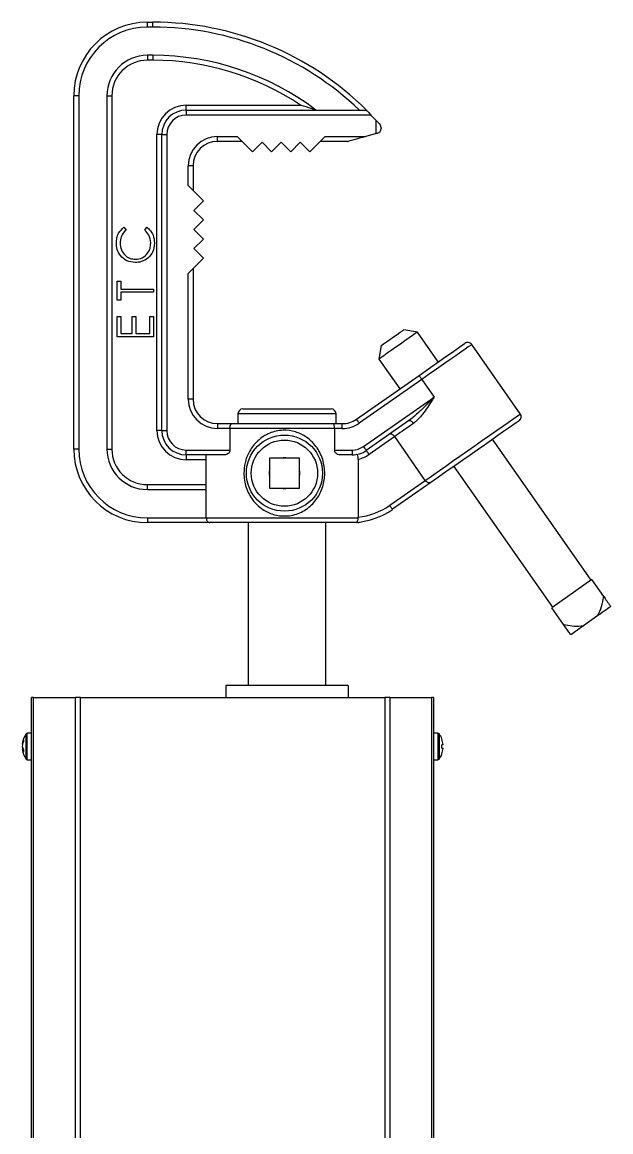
# Model space of a CAD drawing. Extents: x 2 to 136, y 1 to 99.
# Drawn here: x 7.54 to 13.54, y 50.6 to 61.92 of the extents above; entities that cross this region are included whole.
import ezdxf

# ---------------------------------------------------------------- set-up
doc = ezdxf.new("R2010")
doc.units = 0
doc.header["$MEASUREMENT"] = 0
doc.layers.add('OBJECT', color=7, linetype='CONTINUOUS')

msp = doc.modelspace()

# ---------------------------------------------------------------- linework, layer by layer
at = {"layer": 'OBJECT'}
for p, q in [((8.814, 61.873), (8.814, 61.923)), ((8.814, 61.923), (8.871, 61.923)), ((8.871, 61.873), (8.871, 61.923)), ((8.871, 61.873), (8.814, 61.873)), ((8.871, 61.585), (8.814, 61.585)), ((8.814, 61.585), (8.814, 61.535)), ((8.871, 61.585), (8.871, 61.535)), ((8.871, 61.535), (8.814, 61.535)), ((8.064, 57.568), (8.064, 61.173)), ((8.114, 61.173), (8.064, 61.173)), ((8.114, 61.173), (8.114, 57.568)), ((8.402, 61.173), (8.402, 57.568)), ((8.402, 61.173), (8.452, 61.173)), ((8.452, 61.173), (8.452, 57.568)), ((9.211, 61.026), (9.211, 61.076)), ((9.211, 61.076), (10.377, 61.076)), ((9.211, 61.026), (9.211, 60.976)), ((9.211, 61.026), (11.047, 61.026)), ((11.094, 60.976), (9.211, 60.976)), ((11.094, 60.976), (11.147, 60.92)), ((11.147, 60.786), (11.147, 60.92)), ((11.147, 60.786), (11.041, 60.757)), ((11.197, 60.847), (11.197, 60.838)), ((8.911, 57.759), (8.911, 60.776)), ((8.961, 60.776), (8.911, 60.776)), ((8.961, 57.759), (8.961, 60.776)), ((8.961, 60.776), (9.011, 60.776)), ((9.011, 60.776), (9.011, 57.759)), ((9.53, 60.757), (9.73, 60.757)), ((9.53, 60.707), (9.53, 60.757)), ((9.78, 60.707), (9.53, 60.707)), ((9.73, 60.757), (9.886, 60.601)), ((9.886, 60.601), (9.983, 60.698)), ((9.983, 60.698), (10.081, 60.601)), ((10.081, 60.601), (10.178, 60.698)), ((10.178, 60.698), (10.276, 60.601)), ((10.276, 60.601), (10.373, 60.698)), ((10.373, 60.698), (10.471, 60.601)), ((10.471, 60.601), (10.627, 60.757)), ((10.854, 60.707), (10.577, 60.707)), ((10.627, 60.757), (11.041, 60.757)), ((9.23, 60.257), (9.23, 60.457)), ((9.28, 60.457), (9.23, 60.457)), ((9.28, 60.457), (9.28, 60.207)), ((9.386, 60.101), (9.23, 60.257)), ((9.288, 60.003), (9.386, 60.101)), ((9.386, 59.906), (9.288, 60.003)), ((9.288, 59.808), (9.386, 59.906)), ((8.575, 59.832), (8.597, 59.803)), ((8.787, 59.803), (8.809, 59.832)), ((9.386, 59.711), (9.288, 59.808)), ((9.288, 59.613), (9.386, 59.711)), ((9.386, 59.516), (9.288, 59.613)), ((9.23, 59.36), (9.386, 59.516)), ((9.23, 58.078), (9.23, 59.36)), ((9.28, 59.41), (9.28, 58.078)), ((8.507, 59.087), (8.507, 59.282)), ((8.507, 59.282), (8.545, 59.282)), ((8.545, 59.282), (8.545, 59.201)), ((8.545, 59.201), (8.877, 59.201)), ((8.877, 59.201), (8.877, 59.168)), ((8.545, 59.087), (8.507, 59.087)), ((8.877, 59.168), (8.545, 59.168)), ((8.545, 59.168), (8.545, 59.087)), ((8.507, 58.712), (8.507, 58.921)), ((8.507, 58.921), (8.545, 58.921)), ((8.545, 58.921), (8.545, 58.746)), ((8.659, 58.746), (8.659, 58.921)), ((8.659, 58.921), (8.697, 58.921)), ((8.697, 58.921), (8.697, 58.746)), ((8.839, 58.746), (8.839, 58.921)), ((8.839, 58.921), (8.877, 58.921)), ((8.877, 58.921), (8.877, 58.712)), ((8.545, 58.746), (8.659, 58.746)), ((8.697, 58.746), (8.839, 58.746)), ((11.567, 58.761), (11.428, 58.786)), ((11.78, 58.457), (11.567, 58.761)), ((8.877, 58.712), (8.507, 58.712)), ((12.617, 57.927), (12.121, 58.635)), ((11.199, 58.625), (11.174, 58.486)), ((11.174, 58.486), (11.387, 58.182)), ((10.946, 57.873), (11.584, 58.32)), ((11.612, 58.279), (10.975, 57.832)), ((11.612, 58.279), (11.738, 58.099)), ((9.28, 58.078), (9.23, 58.078)), ((11.018, 57.595), (11.738, 58.099)), ((9.788, 57.978), (10.688, 57.978)), ((9.738, 57.928), (9.738, 57.828)), ((10.738, 57.928), (9.738, 57.928)), ((10.738, 57.828), (10.738, 57.928)), ((11.478, 57.856), (11.046, 57.554)), ((8.961, 57.759), (8.911, 57.759)), ((8.961, 57.759), (9.011, 57.759)), ((9.53, 57.828), (9.53, 57.778)), ((9.53, 57.828), (9.675, 57.828)), ((9.656, 57.778), (9.53, 57.778)), ((9.656, 57.778), (9.656, 57.559)), ((10.724, 57.778), (9.656, 57.778)), ((9.675, 57.828), (10.705, 57.828)), ((10.705, 57.828), (10.802, 57.828)), ((10.724, 57.559), (10.724, 57.778)), ((10.802, 57.778), (10.724, 57.778)), ((10.802, 57.778), (10.802, 57.828)), ((11.336, 57.696), (11.075, 57.513)), ((11.648, 57.249), (11.336, 57.696)), ((13.339, 56.231), (12.333, 57.668)), ((8.114, 57.568), (8.064, 57.568)), ((8.402, 57.568), (8.452, 57.568)), ((9.211, 57.559), (9.656, 57.559)), ((9.211, 57.509), (9.211, 57.559)), ((9.603, 57.509), (9.211, 57.509)), ((9.211, 57.509), (9.211, 57.459)), ((9.415, 57.156), (9.415, 57.509)), ((10.724, 57.559), (10.903, 57.559)), ((10.903, 57.509), (10.777, 57.509)), ((10.903, 57.559), (10.903, 57.509)), ((9.415, 57.459), (9.211, 57.459)), ((10.366, 57.477), (10.058, 57.477)), ((10.058, 57.477), (10.058, 57.169)), ((10.366, 57.169), (10.366, 57.477)), ((10.964, 57.465), (10.964, 56.873)), ((11.94, 57.392), (12.946, 55.956)), ((8.814, 57.156), (8.814, 57.206)), ((8.814, 57.206), (9.415, 57.206)), ((10.058, 57.169), (10.366, 57.169)), ((11.285, 56.995), (11.648, 57.249)), ((11.704, 57.227), (11.313, 56.954)), ((8.814, 57.156), (9.415, 57.156)), ((9.415, 56.868), (9.415, 57.156)), ((8.814, 56.868), (9.415, 56.868)), ((8.814, 56.868), (8.814, 56.818)), ((9.415, 56.868), (10.965, 56.868)), ((10.965, 56.868), (10.964, 56.873)), ((9.452, 56.818), (8.814, 56.818)), ((10.959, 56.818), (9.452, 56.818)), ((9.843, 56.818), (9.843, 55.158)), ((10.633, 55.158), (10.633, 56.818)), ((13.347, 56.237), (12.938, 55.95)), ((13.468, 56.065), (13.347, 56.237)), ((13.058, 55.778), (12.938, 55.95)), ((13.409, 55.871), (13.261, 55.767)), ((10.863, 55.158), (9.613, 55.158)), ((9.613, 55.158), (9.613, 55.035)), ((10.863, 55.158), (10.863, 55.035)), ((7.633, 48.26), (7.633, 55.035)), ((7.654, 55.035), (7.633, 55.035)), ((7.654, 55.035), (8.081, 55.035)), ((7.654, 48.26), (7.654, 55.035)), ((8.081, 48.26), (8.081, 55.035)), ((8.131, 55.035), (8.081, 55.035)), ((8.131, 55.035), (11.236, 55.035)), ((8.131, 48.26), (8.131, 55.035)), ((11.236, 55.035), (11.236, 48.26)), ((11.285, 55.035), (11.236, 55.035)), ((11.285, 55.035), (11.285, 48.26)), ((11.285, 55.035), (11.713, 55.035)), ((11.713, 55.035), (11.713, 48.26)), ((11.733, 55.035), (11.713, 55.035)), ((11.733, 55.035), (11.733, 48.26)), ((7.633, 54.67), (7.59, 54.67)), ((7.59, 54.643), (7.59, 54.67)), ((11.777, 54.67), (11.733, 54.67)), ((11.777, 54.67), (11.777, 54.535)), ((7.542, 54.56), (7.538, 54.561)), ((7.578, 54.638), (7.578, 54.664)), ((7.578, 54.406), (7.578, 54.638)), ((7.59, 54.4), (7.59, 54.643)), ((11.789, 54.664), (11.789, 54.535)), ((7.538, 54.535), (7.538, 54.531)), ((7.538, 54.531), (7.539, 54.531)), ((7.547, 54.511), (7.538, 54.509)), ((11.777, 54.535), (11.777, 54.4)), ((11.789, 54.535), (11.789, 54.406)), ((7.59, 54.4), (7.633, 54.4)), ((11.733, 54.4), (11.777, 54.4))]:
    msp.add_line(p, q, dxfattribs=at)
at = {"layer": 'OBJECT', "flags": 128}
for points in [[(11.047, 61.026), (11.048, 61.025), (11.05, 61.023), (11.053, 61.019), (11.058, 61.014), (11.064, 61.008), (11.071, 61.001), (11.078, 60.993), (11.086, 60.985), (11.094, 60.976)], [(11.147, 60.92), (11.157, 60.909), (11.167, 60.899), (11.176, 60.889), (11.183, 60.881)], [(11.16, 60.79), (11.156, 60.789), (11.151, 60.787), (11.147, 60.786)], [(11.041, 60.757), (11.008, 60.748), (10.976, 60.739), (10.946, 60.731), (10.919, 60.723), (10.897, 60.717), (10.879, 60.712), (10.867, 60.709)], [(11.567, 58.761), (11.562, 58.757), (11.545, 58.746), (11.518, 58.727), (11.483, 58.702), (11.441, 58.673), (11.395, 58.64), (11.347, 58.607), (11.301, 58.575), (11.259, 58.546), (11.224, 58.521), (11.197, 58.502), (11.18, 58.49), (11.174, 58.486)], [(11.199, 58.625), (11.205, 58.63), (11.223, 58.642), (11.251, 58.662), (11.285, 58.686), (11.323, 58.712), (11.36, 58.738), (11.391, 58.76), (11.414, 58.776), (11.427, 58.785), (11.428, 58.786)], [(11.584, 58.32), (11.657, 58.371), (11.728, 58.421), (11.796, 58.468), (11.859, 58.512), (11.914, 58.551), (11.962, 58.585), (12, 58.612), (12.028, 58.631), (12.046, 58.643), (12.051, 58.647)], [(12.121, 58.635), (12.12, 58.634), (12.108, 58.626), (12.086, 58.61), (12.053, 58.587), (12.01, 58.557), (11.958, 58.521), (11.899, 58.479), (11.833, 58.433), (11.762, 58.384), (11.688, 58.332), (11.612, 58.279)], [(11.612, 58.279), (11.607, 58.287), (11.601, 58.295), (11.596, 58.302), (11.592, 58.308), (11.588, 58.313), (11.586, 58.317), (11.584, 58.319), (11.584, 58.32)], [(10.975, 57.832), (10.969, 57.84), (10.964, 57.848), (10.959, 57.855), (10.954, 57.861), (10.951, 57.866), (10.948, 57.87), (10.946, 57.872), (10.946, 57.873)], [(11.528, 57.83), (11.522, 57.838), (11.515, 57.845), (11.509, 57.851), (11.502, 57.855), (11.495, 57.858), (11.488, 57.859), (11.483, 57.858), (11.478, 57.856)], [(11.648, 57.249), (11.687, 57.276), (11.735, 57.31), (11.792, 57.35), (11.857, 57.395), (11.927, 57.444), (12.001, 57.497), (12.078, 57.55), (12.156, 57.605), (12.233, 57.658), (12.306, 57.71), (12.375, 57.758), (12.438, 57.802), (12.493, 57.841), (12.539, 57.873), (12.575, 57.898), (12.6, 57.916), (12.614, 57.925), (12.617, 57.927)], [(12.604, 57.858), (12.604, 57.857), (12.594, 57.85), (12.573, 57.836), (12.541, 57.813), (12.498, 57.783), (12.447, 57.747), (12.387, 57.706), (12.322, 57.66), (12.251, 57.61), (12.178, 57.559), (12.104, 57.507), (12.03, 57.456), (11.96, 57.406), (11.893, 57.36), (11.833, 57.318), (11.781, 57.281), (11.737, 57.25), (11.704, 57.227)], [(11.528, 57.83), (11.498, 57.809), (11.469, 57.789), (11.442, 57.77), (11.416, 57.752), (11.393, 57.736), (11.372, 57.721), (11.352, 57.707), (11.336, 57.696)], [(11.018, 57.595), (11.023, 57.587), (11.029, 57.579), (11.034, 57.572), (11.038, 57.566), (11.042, 57.561), (11.044, 57.557), (11.046, 57.555), (11.046, 57.554)], [(11.075, 57.513), (11.07, 57.521), (11.064, 57.529), (11.059, 57.536), (11.055, 57.542), (11.051, 57.547), (11.049, 57.551), (11.047, 57.553), (11.046, 57.554)], [(11.313, 56.954), (11.313, 56.954), (11.311, 56.957), (11.308, 56.961), (11.305, 56.966), (11.3, 56.972), (11.296, 56.979), (11.29, 56.987), (11.285, 56.995)], [(13.54, 55.962), (13.53, 55.956), (13.519, 55.948), (13.505, 55.938), (13.489, 55.927), (13.471, 55.914), (13.451, 55.901), (13.431, 55.886), (13.409, 55.871)], [(13.13, 55.676), (13.139, 55.682), (13.151, 55.69), (13.165, 55.7), (13.181, 55.711), (13.199, 55.724), (13.218, 55.737), (13.239, 55.752), (13.261, 55.767)], [(11.816, 54.611), (11.816, 54.611), (11.816, 54.612), (11.817, 54.612), (11.817, 54.612)], [(11.829, 54.553), (11.828, 54.553), (11.827, 54.553), (11.826, 54.553), (11.824, 54.553), (11.823, 54.553), (11.821, 54.553), (11.818, 54.552), (11.816, 54.552)], [(11.816, 54.518), (11.818, 54.518), (11.821, 54.517), (11.823, 54.517), (11.824, 54.517), (11.826, 54.517), (11.827, 54.517), (11.828, 54.517), (11.829, 54.517)]]:
    msp.add_lwpolyline(points, dxfattribs=at)
at = {"layer": 'OBJECT'}
for radius in [0.388, 0.338]:
    msp.add_circle((10.212, 57.323), radius, dxfattribs=at)
for centre, radius, start, end in [((8.814, 61.173), 0.75, 90, 180), ((8.871, 58.834), 3.089, 45.2072, 90), ((8.814, 61.173), 0.7, 90, 180), ((8.871, 58.834), 3.039, 46.1647, 90), ((8.814, 61.173), 0.412, 90, 180), ((8.871, 58.834), 2.751, 52.8291, 90), ((8.814, 61.173), 0.362, 90, 180), ((8.871, 58.834), 2.701, 56.1083, 90), ((9.211, 60.776), 0.3, 90, 180), ((9.211, 60.776), 0.25, 90, 180), ((9.211, 60.776), 0.2, 90, 180), ((11.147, 60.838), 0.05, 285.472, 0), ((11.147, 60.847), 0.05, 0, 43.1786), ((9.53, 60.457), 0.3, 90, 180), ((9.53, 60.457), 0.25, 90, 180), ((10.854, 60.757), 0.05, 270, 285.472), ((12.08, 58.606), 0.05, 35, 125), ((9.53, 58.078), 0.3, 180, 270), ((9.53, 58.078), 0.25, 180, 270), ((9.788, 57.928), 0.05, 90, 180), ((10.688, 57.928), 0.05, 0, 90), ((10.802, 58.078), 0.25, 270, 305), ((12.576, 57.899), 0.05, 305, 35), ((9.211, 57.759), 0.3, 180, 270), ((9.211, 57.759), 0.25, 180, 270), ((9.211, 57.759), 0.2, 180, 270), ((10.802, 58.078), 0.3, 270, 305), ((8.814, 57.568), 0.75, 180, 270), ((8.814, 57.568), 0.7, 180, 270), ((8.814, 57.568), 0.412, 180, 270), ((8.814, 57.568), 0.362, 180, 270), ((10.903, 57.759), 0.2, 270, 305), ((10.903, 57.759), 0.25, 270, 305), ((10.903, 57.759), 0.3, 281.8148, 305), ((10.212, 57.323), 0.156, 80.8155, 99.1845), ((10.212, 57.323), 0.156, 170.8155, 189.1845), ((10.212, 57.323), 0.156, 350.8155, 9.1845), ((10.212, 57.323), 0.156, 260.8155, 279.1845), ((10.883, 57.568), 0.75, 274.6702, 305), ((10.883, 57.568), 0.7, 276.6779, 305), ((10.959, 56.868), 0.05, 270, 298.6118), ((7.59, 54.655), 0.015, 90, 144.3318), ((11.777, 54.655), 0.015, 35.6682, 90), ((7.757, 54.535), 0.221, 144.3318, 172.0078), ((7.68, 54.546), 0.142, 154.8121, 174.0172), ((7.692, 54.522), 0.155, 155.8157, 173.9362), ((7.646, 54.596), 0.0959, 173.8935, 186.1065), ((11.61, 54.535), 0.221, 20.3311, 35.6682), ((11.608, 54.535), 0.222, 4.7445, 20.1216), ((7.633, 54.553), 0.0963, 188.483, 211.0832), ((7.687, 54.547), 0.15, 185.908, 194.1978), ((7.62, 54.521), 0.083, 188.3727, 213.3302), ((7.757, 54.535), 0.221, 187.9922, 215.6682), ((7.724, 54.49), 0.174, 175.4693, 184.5307), ((11.61, 54.535), 0.221, 324.3318, 339.6689), ((11.547, 54.535), 0.27, 356.3608, 3.6392), ((11.608, 54.535), 0.222, 339.8784, 355.2556), ((11.902, 54.563), 0.135, 230.4853, 230.7846), ((7.59, 54.415), 0.015, 215.6682, 270), ((11.777, 54.415), 0.015, 270, 324.3318)]:
    msp.add_arc(centre, radius, start, end, dxfattribs=at)
for points, knots in [([(10.533, 61.026), (10.533, 61.026), (10.532, 61.026), (10.527, 61.028), (10.513, 61.033), (10.463, 61.049), (10.414, 61.065), (10.377, 61.076), (10.377, 61.076)], [0, 0, 0, 0, 0.034211, 0.076781, 0.150366, 0.36204, 0.99791, 1, 1, 1, 1]), ([(8.498, 59.671), (8.499, 59.688), (8.501, 59.723), (8.522, 59.782), (8.555, 59.813), (8.575, 59.832)], [0, 0, 0, 0, 0.28084, 0.561441, 1, 1, 1, 1]), ([(8.597, 59.803), (8.577, 59.782), (8.542, 59.743), (8.537, 59.691), (8.536, 59.668)], [0, 0, 0, 0, 0.5583842, 1, 1, 1, 1]), ([(8.849, 59.671), (8.845, 59.699), (8.839, 59.751), (8.803, 59.787), (8.787, 59.803)], [0, 0, 0, 0, 0.5587747, 1, 1, 1, 1]), ([(8.809, 59.832), (8.822, 59.821), (8.848, 59.798), (8.88, 59.743), (8.884, 59.698), (8.887, 59.671)], [0, 0, 0, 0, 0.280397, 0.560819, 1, 1, 1, 1]), ([(8.69, 59.471), (8.661, 59.475), (8.603, 59.482), (8.539, 59.536), (8.503, 59.602), (8.499, 59.648), (8.498, 59.671)], [0, 0, 0, 0, 0.279511, 0.55908, 0.779375, 1, 1, 1, 1]), ([(8.536, 59.668), (8.538, 59.645), (8.544, 59.598), (8.584, 59.543), (8.637, 59.51), (8.674, 59.506), (8.692, 59.505)], [0, 0, 0, 0, 0.279865, 0.559533, 0.779673, 1, 1, 1, 1]), ([(8.692, 59.505), (8.716, 59.507), (8.764, 59.513), (8.816, 59.56), (8.845, 59.614), (8.847, 59.652), (8.849, 59.671)], [0, 0, 0, 0, 0.279431, 0.558928, 0.779288, 1, 1, 1, 1]), ([(8.887, 59.671), (8.884, 59.638), (8.879, 59.58), (8.839, 59.537), (8.822, 59.518)], [0, 0, 0, 0, 0.559803, 1, 1, 1, 1]), ([(8.822, 59.518), (8.799, 59.503), (8.759, 59.476), (8.711, 59.473), (8.69, 59.471)], [0, 0, 0, 0, 0.55902, 1, 1, 1, 1]), ([(11.738, 58.099), (11.738, 58.099), (11.723, 58.084), (11.668, 58.027), (11.584, 57.941), (11.509, 57.881), (11.478, 57.856)], [0, 0, 0, 0, 0.002856, 0.178549, 0.654943, 1, 1, 1, 1]), ([(11.738, 58.099), (11.738, 58.099), (11.726, 58.081), (11.7, 58.039), (11.658, 57.975), (11.613, 57.915), (11.571, 57.865), (11.542, 57.842), (11.528, 57.83)], [0, 0, 0, 0, 0.00275, 0.176453, 0.41307, 0.649433, 0.824954, 1, 1, 1, 1]), ([(9.656, 57.778), (9.656, 57.783), (9.656, 57.794), (9.659, 57.808), (9.664, 57.82), (9.669, 57.827), (9.673, 57.828), (9.675, 57.828), (9.675, 57.828)], [0, 0, 0, 0, 0.197777, 0.395365, 0.598087, 0.812873, 0.995764, 1, 1, 1, 1]), ([(9.798, 57.323), (9.801, 57.358), (9.806, 57.436), (9.852, 57.552), (9.921, 57.64), (9.995, 57.699), (10.059, 57.732), (10.128, 57.754), (10.217, 57.765), (10.326, 57.75), (10.443, 57.693), (10.524, 57.615), (10.575, 57.534), (10.603, 57.464), (10.62, 57.39), (10.624, 57.325), (10.619, 57.238), (10.59, 57.134), (10.529, 57.038), (10.462, 56.973), (10.402, 56.933), (10.335, 56.903), (10.244, 56.882), (10.13, 56.887), (10.008, 56.934), (9.904, 57.019), (9.841, 57.119), (9.809, 57.214), (9.799, 57.275), (9.799, 57.312), (9.798, 57.323)], [0, 0, 0, 0, 0.038557, 0.086259, 0.13774, 0.164848, 0.19284, 0.21832, 0.244777, 0.291561, 0.338408, 0.390219, 0.418636, 0.447907, 0.475254, 0.503564, 0.519256, 0.571194, 0.622135, 0.649326, 0.677297, 0.704216, 0.732173, 0.78088, 0.827066, 0.87637, 0.931346, 0.959206, 0.987982, 1, 1, 1, 1]), ([(10.724, 57.778), (10.724, 57.783), (10.723, 57.794), (10.72, 57.808), (10.716, 57.82), (10.711, 57.827), (10.707, 57.828), (10.705, 57.828), (10.705, 57.828)], [0, 0, 0, 0, 0.197777, 0.395365, 0.598087, 0.812873, 0.995764, 1, 1, 1, 1]), ([(11.336, 57.696), (11.333, 57.7), (11.326, 57.707), (11.315, 57.716), (11.304, 57.722), (11.292, 57.723), (11.285, 57.721), (11.282, 57.719), (11.282, 57.719)], [0, 0, 0, 0, 0.175268, 0.35011, 0.53565, 0.748677, 0.996491, 1, 1, 1, 1]), ([(9.656, 57.559), (9.655, 57.555), (9.655, 57.546), (9.648, 57.533), (9.637, 57.52), (9.621, 57.511), (9.608, 57.51), (9.603, 57.509)], [0, 0, 0, 0, 0.132532, 0.264234, 0.462925, 0.750207, 1, 1, 1, 1]), ([(10.777, 57.509), (10.769, 57.51), (10.756, 57.512), (10.739, 57.524), (10.729, 57.536), (10.725, 57.548), (10.724, 57.556), (10.724, 57.559)], [0, 0, 0, 0, 0.339642, 0.594765, 0.76704, 0.899951, 1, 1, 1, 1]), ([(10.964, 57.465), (10.964, 57.471), (10.964, 57.481), (10.961, 57.495), (10.957, 57.506), (10.952, 57.512), (10.948, 57.513), (10.945, 57.513)], [0, 0, 0, 0, 0.198062, 0.396401, 0.589178, 0.783035, 1, 1, 1, 1]), ([(11.704, 57.227), (11.704, 57.227), (11.7, 57.225), (11.693, 57.222), (11.68, 57.224), (11.669, 57.229), (11.657, 57.237), (11.651, 57.245), (11.648, 57.249)], [0, 0, 0, 0, 0.00339, 0.262708, 0.472043, 0.654492, 0.827049, 1, 1, 1, 1]), ([(9.415, 56.868), (9.416, 56.863), (9.416, 56.853), (9.421, 56.84), (9.428, 56.829), (9.437, 56.821), (9.446, 56.818), (9.451, 56.818), (9.452, 56.818), (9.452, 56.818)], [0, 0, 0, 0, 0.165077, 0.329702, 0.505292, 0.712023, 0.958589, 0.996741, 1, 1, 1, 1]), ([(10.944, 56.82), (10.944, 56.82), (10.943, 56.821), (10.944, 56.822), (10.95, 56.826), (10.958, 56.835), (10.963, 56.85), (10.965, 56.861), (10.965, 56.867), (10.965, 56.868)], [0, 0, 0, 0, 0.060686, 0.121036, 0.287634, 0.556103, 0.771113, 0.95655, 1, 1, 1, 1]), ([(13.409, 55.871), (13.422, 55.901), (13.449, 55.963), (13.461, 56.03), (13.468, 56.065)], [0, 0, 0, 0, 0.480505, 1, 1, 1, 1]), ([(13.468, 56.065), (13.478, 56.05), (13.501, 56.017), (13.526, 55.982), (13.537, 55.966), (13.54, 55.962)], [0, 0, 0, 0, 0.37695, 0.863751, 1, 1, 1, 1]), ([(13.13, 55.676), (13.126, 55.681), (13.115, 55.697), (13.091, 55.732), (13.069, 55.763), (13.058, 55.778)], [0, 0, 0, 0, 0.205667, 0.600108, 1, 1, 1, 1]), ([(13.058, 55.778), (13.087, 55.774), (13.147, 55.764), (13.215, 55.761), (13.253, 55.766), (13.261, 55.767)], [0, 0, 0, 0, 0.438722, 0.883113, 1, 1, 1, 1])]:
    msp.add_open_spline(points, degree=3, knots=knots, dxfattribs=at)

doc.saveas('drawing.dxf')
